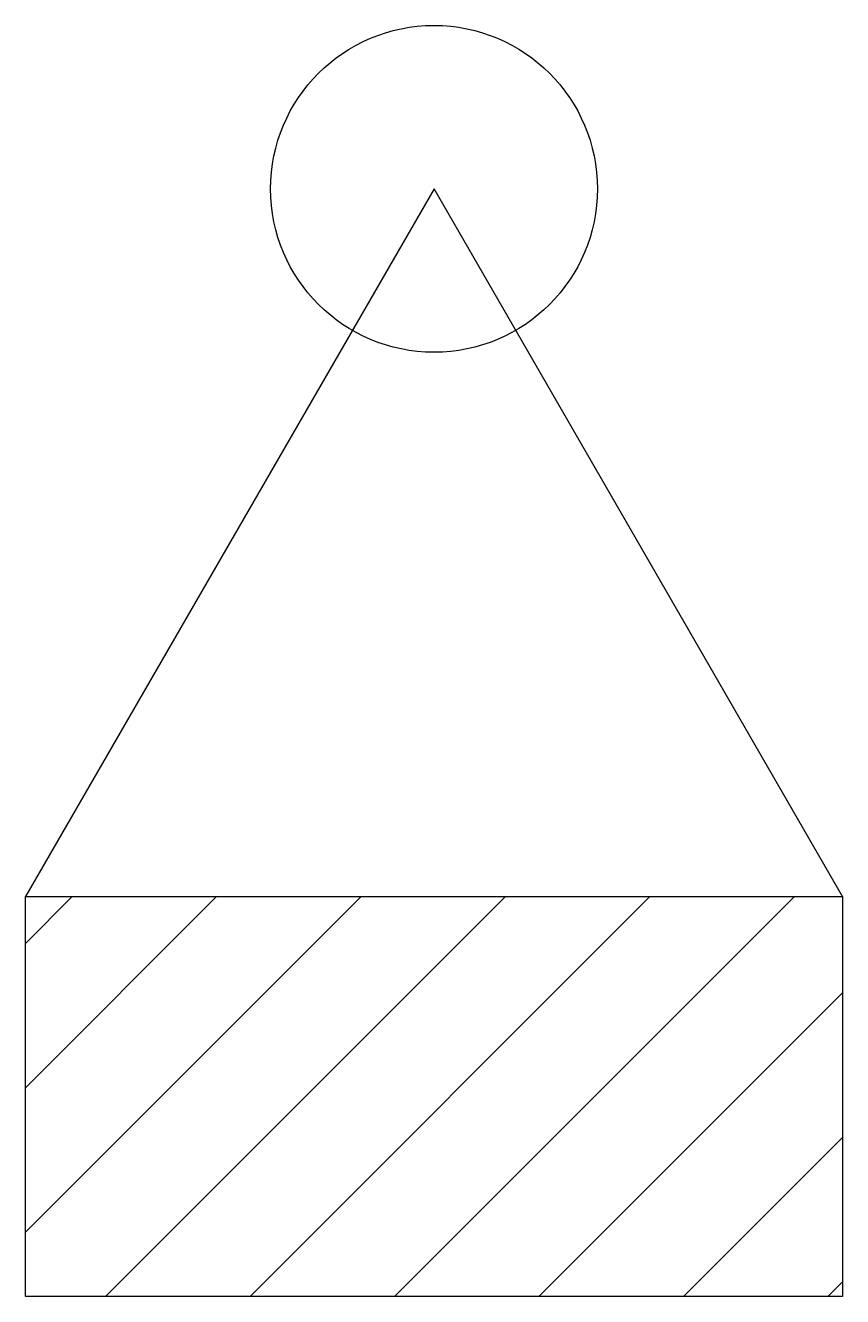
# Model space of a CAD drawing. Header units: inches. Extents: x -2.5 to 2.5, y -6.78 to 1.
import ezdxf

# ---------------------------------------------------------------- set-up
doc = ezdxf.new("R2010")
doc.units = ezdxf.units.IN
doc.header["$LTSCALE"] = 24
doc.header["$MEASUREMENT"] = 0
doc.layers.get('0').update_dxf_attribs({"color": 1, "linetype": 'CONTINUOUS'})

msp = doc.modelspace()

# ---------------------------------------------------------------- hatches: boundary and pattern name
h = msp.add_hatch()
h.set_pattern_fill('ANSI31', color=256, scale=5)
h.set_pattern_definition([(45, (3, -1e-13), (-0.44194, 0.44194), [])])
h.paths.add_polyline_path([(-2.5, -4.3301), (2.5, -4.3301), (2.5, -6.7772), (-2.5, -6.7772)])

# ---------------------------------------------------------------- linework, layer by layer
for points in [[(2.5, -4.3301), (0, 0), (-2.5, -4.3301)], [(-2.5, -4.3301), (2.5, -4.3301), (2.5, -6.7772), (-2.5, -6.7772)]]:
    msp.add_lwpolyline(points, close=True)
msp.add_circle((0, 0), 1)

doc.saveas('drawing.dxf')
